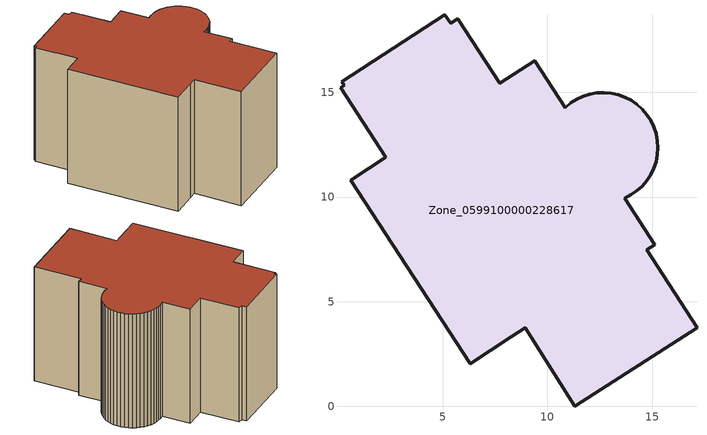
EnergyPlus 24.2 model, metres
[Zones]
Zone_0599100000228617
 floor ground (C_G): 5.39,18.32 5.72,18.51 7.72,15.43 9.4,16.52 10.85,14.28 11.11,14.49 11.4,14.68 11.71,14.82 12.03,14.92 12.37,14.98 12.71,14.99 13.04,14.96 13.38,14.89 13.69,14.77 14,14.62 14.28,14.43 14.53,14.2 14.75,13.94 14.93,13.66 15.08,13.35 15.19,13.03 15.26,12.7 15.28,12.36 15.26,12.02 15.19,11.69 15.08,11.37 14.93,11.06 14.75,10.78 14.53,10.52 14.27,10.3 13.99,10.11 13.69,9.95 15.13,7.72 14.75,7.48 17.15,3.75 11.32,0 8.94,3.75 8.26,3.32 6.31,2.04 0.61,10.81 2.28,11.89 0.11,15.23 0.3,15.34 0.18,15.52 5.11,18.71 z0
 wall outside (C_F): 13.99,10.11 14.27,10.3 14.53,10.52 14.75,10.78 14.93,11.06 15.08,11.37 15.19,11.69 15.26,12.02 15.28,12.36 15.26,12.7 15.19,13.03 15.08,13.35 14.93,13.66 14.75,13.94 14.53,14.2 14.28,14.43 14,14.62 13.69,14.77 13.38,14.89 13.04,14.96 12.71,14.99 12.37,14.98 12.03,14.92 11.71,14.82 11.4,14.68 11.11,14.49 10.85,14.28 9.4,16.52 7.72,15.43 5.72,18.51 5.39,18.32 5.11,18.71 0.18,15.52 0.3,15.34 0.11,15.23 2.28,11.89 0.61,10.81 6.31,2.04 8.26,3.32 8.94,3.75 11.32,0 17.15,3.75 14.75,7.48 15.13,7.72 13.69,9.95 13.99,10.11 z0:11.39
 roof outside (C_R): 5.39,18.32 5.11,18.71 0.18,15.52 0.3,15.34 0.11,15.23 2.28,11.89 0.61,10.81 6.31,2.04 8.26,3.32 8.94,3.75 11.32,0 17.15,3.75 14.75,7.48 15.13,7.72 13.69,9.95 13.99,10.11 14.27,10.3 14.53,10.52 14.75,10.78 14.93,11.06 15.08,11.37 15.19,11.69 15.26,12.02 15.28,12.36 15.26,12.7 15.19,13.03 15.08,13.35 14.93,13.66 14.75,13.94 14.53,14.2 14.28,14.43 14,14.62 13.69,14.77 13.38,14.89 13.04,14.96 12.71,14.99 12.37,14.98 12.03,14.92 11.71,14.82 11.4,14.68 11.11,14.49 10.85,14.28 9.4,16.52 7.72,15.43 5.72,18.51 z11.39
[BUILDING]
Pand.0599100000228617: North Axis=0; Terrain=City; Loads Convergence Tolerance Value=0.04; Temperature Convergence Tolerance Value=0.4; Solar Distribution=FullExterior; Maximum Number of Warmup Days=25; Minimum Number of Warmup Days=1
[Site:Location]
Rotterdam.The.Hague.AP_ZH_NLD Design_Conditions: Latitude=51.96; Longitude=4.45; Time Zone=1; Elevation=-4.5
[SITE:GROUNDTEMPERATURE:BUILDINGSURFACE]
18, 18, 18, 18, 18, 18, 18, 18, 18, 18, 18, 18
[MATERIAL] Thermal Absorptance=0.9; Solar Absorptance=0.7; Visible Absorptance=0.7
Name | Roughness | Thickness | Conductivity | Density | Specific Heat
G.D.1965 | MediumSmooth | 0.15 | 1 | 540 | 1210
F.D.1965 | Rough | 0.3 | 0.857143 | 1920 | 840
R.D.1965 | MediumRough | 0.2 | 0.08 | 1500 | 1000
[CONSTRUCTION]
C_G: G.D.1965
C_F: F.D.1965
C_R: R.D.1965
[ZONE]
Zone_0599100000228617: Type=1; Multiplier=1; Ceiling Height=Autocalculate; Volume=Autocalculate; Floor Area=autocalculate; Part of Total Floor Area=Yes
[ZONEINFILTRATION:DESIGNFLOWRATE]
Infil_Zone_0599100000228617: Zone or ZoneList or Space or SpaceList=Zone_0599100000228617; Schedule=AlwaysOn; Design Flow Rate Calculation Method=Flow/Area; Flow Rate per Floor Area=0.0042; Constant Term Coefficient=1; Temperature Term Coefficient=0; Velocity Term Coefficient=0; Velocity Squared Term Coefficient=0
[HVACTEMPLATE:ZONE:IDEALLOADSAIRSYSTEM]
Zone_0599100000228617: Maximum Heating Supply Air Temperature=50; Minimum Cooling Supply Air Temperature=13; Maximum Heating Supply Air Humidity Ratio=0.0156; Minimum Cooling Supply Air Humidity Ratio=0.0077; Heating Limit=NoLimit; Cooling Limit=NoLimit; Dehumidification Control Type=ConstantSensibleHeatRatio; Cooling Sensible Heat Ratio=0.7; Dehumidification Setpoint=60; Humidification Control Type=None; Humidification Setpoint=30; Outdoor Air Method=None; Outdoor Air Flow Rate per Person=0.00944; Outdoor Air Flow Rate per Zone Floor Area=0; Outdoor Air Flow Rate per Zone=0; Demand Controlled Ventilation Type=None; Outdoor Air Economizer Type=NoEconomizer; Heat Recovery Type=None; Sensible Heat Recovery Effectiveness=0.7; Latent Heat Recovery Effectiveness=0.65
[ZONECONTROL:THERMOSTAT]
ThermostatControl_Zone_0599100000228617: Zone or ZoneList=Zone_0599100000228617; Control Type Schedule=DualSetpointControlType; Control 1=Thermostat_Zone_0599100000228617; Temperature Difference Between Cutout And Setpoint=0
[THERMOSTATSETPOINT:DUALSETPOINT]
Thermostat_Zone_0599100000228617: Heating Setpoint Temperature Schedule=HeatingSetpoint_Zone_0599100000228617; Cooling Setpoint Temperature Schedule=CoolingSetpoint_Zone_0599100000228617
[SCHEDULE:COMPACT]
HeatingSetpoint_Zone_0599100000228617: Through: 12/31, For: AllDays, Until: 24:00, 21
CoolingSetpoint_Zone_0599100000228617: Through: 12/31, For: AllDays, Until: 24:00, 24
DualSetpointControlType: Through: 12/31, For: AllDays, Until: 24:00, 4
AlwaysOn: Through: 12/31, For: AllDays, Until: 24:00, 1
